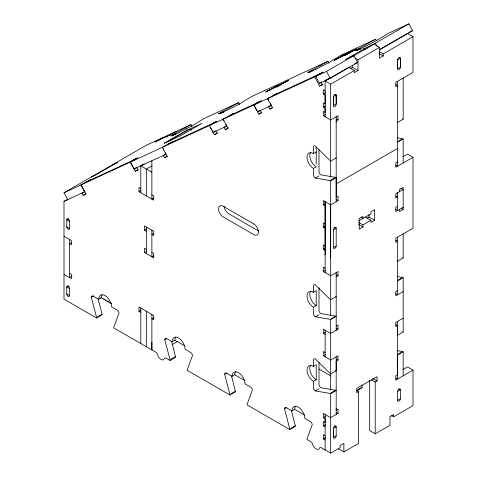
<?xml version="1.0" encoding="UTF-8"?>
<svg xmlns="http://www.w3.org/2000/svg" width="477" height="477" viewBox="0 0 477 477"><rect width="100%" height="100%" fill="white"/><g stroke="black" fill="none" stroke-linecap="round" stroke-linejoin="round"><path stroke-width="0.72" d="M151.865 342.116L151.865 349.921L151.865 314.444M336.196 122.207L336.196 121.015L338.038 119.948L338.038 115.696L330.662 119.948L323.293 115.696L323.293 111.439L325.135 112.5L325.135 108.213L323.293 107.152L323.293 102.895L325.135 103.956L325.135 95.09L323.293 94.023L323.293 89.771L325.135 90.833M325.135 272.582L325.135 201.634L325.135 254.849M318.994 362.645L318.994 384.492A2.606 1.503 60 0 0 320.836 387.682L335.665 390.252A2.606 1.503 60 0 1 336.196 390.466L330.662 393.662L330.662 453.15L340.19 447.653L340.19 445.524L343.875 443.395L343.875 451.91L338.348 448.714M330.668 389.84L330.668 373.497M336.196 201.634L336.196 177.623L330.668 180.813L330.668 315.351M330.668 176.991L330.668 160.636M333.429 430.731L333.429 437.361A1.956 1.139 -59.8 0 0 334.818 438.16A1.956 1.139 -59.8 0 0 336.202 435.763L336.196 426.897A1.956 1.121 -60.2 0 0 334.818 426.098A1.956 1.121 -60.2 0 0 333.435 428.489L333.429 437.361L336.196 435.769M397.639 86.736L397.639 85.538L395.797 84.477M395.797 324.557L397.639 325.618L397.639 374.749L395.797 375.816L395.797 380.074L412.999 370.14L412.999 405.617L393.644 416.791L391.188 415.372M400.406 58.307L400.406 67.174A1.956 1.127 -60 0 1 399.022 69.57A1.956 1.127 -60 0 1 397.639 68.771L397.639 59.905A1.956 1.127 -60 0 1 399.022 57.508A1.956 1.127 -60 0 1 400.406 58.307L400.406 67.174L397.639 68.771L397.639 59.905L400.406 58.307L399.142 57.58M330.668 180.813A2.606 1.503 60 0 0 330.138 180.598L315.303 178.028A2.606 1.503 60 0 1 313.461 174.832L313.461 168.453A9.123 5.265 60 0 1 307.009 157.273A9.123 5.265 60 0 1 313.461 153.552L313.49 146.797A2.606 1.503 60 0 1 315.303 146.099L330.138 160.66A2.606 1.503 60 0 0 330.668 161.053L336.196 157.863A2.606 1.503 60 0 1 335.927 157.684M318.994 287.81L318.994 310.384A2.606 1.503 60 0 0 320.836 313.574L335.665 316.144A2.606 1.503 60 0 1 336.196 316.358L330.662 319.554A2.606 1.503 60 0 0 330.138 319.334L315.303 316.77A2.606 1.503 60 0 1 313.461 313.574L313.461 307.188A9.123 5.265 60 0 1 307.009 296.014A9.123 5.265 60 0 1 313.461 292.288L313.49 285.532A2.606 1.503 60 0 1 315.303 284.841L330.138 299.401A2.618 1.514 60 0 0 330.662 299.794L336.196 296.599A2.618 1.514 60 0 1 335.927 296.426M330.662 393.662A2.606 1.503 60 0 0 330.138 393.447L315.303 390.878A2.606 1.503 60 0 1 313.461 387.682L313.461 381.296A9.123 5.265 60 0 1 307.009 370.122A9.123 5.265 60 0 1 313.461 366.396L313.49 359.64A2.606 1.503 60 0 1 315.303 358.948L330.138 373.509A2.618 1.514 60 0 0 330.662 373.902L336.196 370.707L336.196 356.838M356.748 50.544L357.231 50.109M309.531 72.164L309.054 72.599L315.905 69.332M191.963 126.524L190.937 124.61L170.76 135.856L175.297 133.822L175.912 134.967M239.663 104.469L238.631 102.561L218.454 113.806L222.992 111.767L223.612 112.918M222.992 111.767L219.766 113.884L238.673 104.421L251.349 96.676L327.926 61.277L328.951 63.185M67.698 199.648L64.001 192.768L146.332 145.235L190.937 124.61M85.174 182.5L135.885 158.895M162.317 137.847L154.942 142.098L159.527 139.773M64.001 192.768L81.03 184.897L91.143 179.37L89.3 180.437M167.743 135.969L165.901 137.036L176.013 131.509M133.143 160.165L137.722 157.833L130.346 162.091L135.289 171.267L138.026 169.997L136.792 167.707M98.173 299.079L102.066 314.176A2.606 1.503 60 0 1 102.144 314.826L96.61 318.022L64.001 299.192L64.001 201.36L67.871 199.124M168.148 141.454L189.655 129.034L191.498 130.102M84.87 191.378L81.99 193.042L83.225 195.337L85.961 194.073L81.03 184.897L314.683 76.863L320.216 73.673L273.13 95.442M170.587 142.856L172.43 141.788L162.317 147.31L167.248 156.486L164.511 157.756L163.277 155.46L165.352 154.262M83.225 195.337L86.104 193.674M270.167 89.748L265.582 92.073L277.536 85.49L275.694 86.552M212.193 123.615L216.773 121.283L209.403 125.54L214.334 134.717L217.077 133.453L215.842 131.157M130.346 162.091L134.049 168.971L136.505 167.552M278.383 85.943L276.541 87.011L288.496 80.422L283.916 82.754M144.263 163.855L140.804 165.853L140.804 192.732M143.362 164.374L140.804 165.853L151.865 172.245M226.939 125.695L224.059 127.359L225.293 129.649L228.036 128.385L223.099 119.208L233.211 113.687L231.369 114.748M135.289 171.267L138.169 169.603M256.692 103.038L261.271 100.713L253.901 104.97L257.604 111.851L271.3 105.512L270.37 103.795M164.511 157.756L167.391 156.092M268.98 97.833L267.597 98.632L272.534 107.808L269.791 109.078L268.557 106.782L271.437 105.119M275.867 94.172L277.709 93.11L267.597 98.632L268.527 100.355M152.085 165.722L146.338 169.049L146.338 195.934M338.658 58.081L334.073 60.406L343.291 55.088L356.993 48.755L345.032 55.344L346.874 54.277M212.176 130.704L213.106 132.421L215.562 131.002M68.61 218.728L66.768 219.796L66.768 226.891A1.956 1.127 60 0 0 68.145 229.282A1.956 1.127 60 0 0 69.529 228.483L69.529 221.388A1.956 1.127 60 0 0 68.145 218.997A1.956 1.127 60 0 0 66.768 219.796L69.529 221.394M318.523 74.454L323.102 72.122L315.732 76.38L319.429 83.26L330.233 78.27L357.577 62.481L353.874 55.6L345.449 59.494L364.637 48.576L365.257 49.721M214.334 134.717L217.56 132.856M379.722 49.691L412.563 30.731L408.867 23.85L375.381 43.18L363.271 49.209L364.637 48.576M225.293 129.649L228.519 127.788M315.732 76.38L326.53 71.383L353.874 55.6M352.479 56.602L373.986 44.188L379.513 47.378L379.513 58.128L383.198 56L383.198 53.871L379.513 51.743M257.604 111.851L260.06 110.431M253.901 104.97L258.832 114.14L261.712 112.483M269.791 109.078L272.671 107.414M354.936 58.021L358.006 59.792L379.513 47.378M319.429 83.26L321.277 82.199M328.939 78.431L325.135 80.625L325.135 116.758M379.573 49.578L407.471 33.473L412.999 36.663L412.999 72.415L395.797 82.348L395.797 86.605L397.639 85.538M314.683 76.863L319.62 86.039L322.846 84.179M350.637 68.414L352.479 67.352L358.006 70.542L358.006 59.792M140.804 188.475L138.962 187.413L138.962 191.671L141.037 190.472M354.322 70.542L348.794 67.352L325.135 81.007L330.662 84.202L354.322 70.542L354.322 72.671L358.006 70.542M383.198 53.871L412.999 36.663M323.293 94.023L325.594 92.693M71.836 242.411L69.529 243.741L71.371 244.802L71.371 240.545L64.001 236.288M153.707 198.062L151.865 199.124L151.865 160.737M336.196 95.09L333.429 96.688L333.429 105.554L336.196 103.956L336.196 95.09L334.967 94.38M323.293 107.152L325.594 105.822M323.293 115.696L325.594 114.361M153.707 233.384L151.865 234.451L153.707 235.513L153.707 231.256L144.489 225.937L144.489 230.194L146.952 228.775M71.991 276.147L69.529 277.566L69.529 239.484M68.61 285.89L66.768 286.951L66.768 294.047A1.956 1.127 60 0 0 68.145 296.444A1.956 1.127 60 0 0 69.529 295.645L69.529 288.549A1.956 1.127 60 0 0 68.145 286.158A1.956 1.127 60 0 0 66.768 286.951L69.529 288.549M313.461 153.552L316.227 151.954M146.332 249.352L144.489 248.284L144.489 252.542L146.952 251.123M153.707 255.738L151.865 256.799L151.865 230.194M313.461 168.453L316.227 166.855A9.123 5.265 60 0 1 310.551 159.67A9.123 5.265 60 0 1 310.825 152.211M96.61 318.022A2.606 1.503 60 0 0 96.533 317.366L91.345 297.243L93.802 295.823M403.172 78.091L403.172 119.196L397.639 122.386A2.618 1.514 60 0 1 397.508 122.303M91.345 297.243A2.606 1.503 60 0 1 93.188 296.175L98.715 299.371L101.482 297.773A9.123 5.265 60 0 1 102.203 294.768M315.303 178.028L318.994 175.9M331.062 180.067L335.671 177.402A2.606 1.503 60 0 1 336.196 177.623M397.687 141.597L401.717 139.272M403.172 162.967L403.172 138.956L397.639 142.146A2.623 1.514 60 0 0 397.508 142.074M97.457 316.835L102.066 314.176M336.196 183.895L397.639 148.425M402.952 156.706L407.471 154.101L412.999 157.291L412.999 228.244L395.797 238.172L395.797 242.429L397.639 241.368L395.797 240.301M153.94 317.503L151.865 318.702L153.707 319.769L153.707 315.512L138.962 306.997L138.962 311.254L141.037 310.056M336.196 116.758L336.196 197.377L338.038 196.315L338.038 200.573L330.668 204.83L323.293 200.573L323.293 204.83L325.594 203.5M397.639 161.906L395.797 162.967L395.797 167.224L412.999 157.291M325.135 223.981L323.293 222.92L323.293 227.177L325.594 225.848M333.429 229.836L336.196 228.239L336.196 245.977A1.956 1.127 -60 0 1 334.812 248.374A1.956 1.127 -60 0 1 333.429 247.575L333.429 229.836A1.956 1.127 -60 0 1 334.812 227.446A1.956 1.127 -60 0 1 336.196 228.239L334.353 227.177M358.638 220.958L370.927 213.869L370.927 211.74L374.612 209.612L374.612 220.255L370.927 222.377L370.927 220.255L365.394 217.059M367.236 218.126L369.079 217.059L374.612 220.255M358.638 222.377L362.937 224.864L370.927 220.255M171.625 341.49L175.518 356.581A2.606 1.503 60 0 1 175.596 357.237L170.068 360.427A2.606 1.503 60 0 0 169.991 359.777L164.798 339.648L166.64 338.587L172.173 341.776L174.934 340.184A9.123 5.265 60 0 1 175.715 337.084M325.135 245.977L323.293 244.916L323.293 249.173L325.594 247.843M397.639 206.249L395.797 207.31L395.797 211.567L403.172 207.31M362.937 224.864L362.937 226.992L359.253 229.121L359.253 218.478L362.937 216.349L362.937 218.478L361.095 217.417M333.429 247.575L336.196 245.977M399.482 191.7L399.482 189.572L403.166 187.443L403.166 209.439L399.482 211.567L399.482 209.439M172.125 344.609L177.897 341.276M170.909 359.247L175.518 356.581M325.135 268.324L323.293 267.263L323.293 271.52L325.594 270.191M336.196 276.839L338.038 275.778L338.038 271.52L330.662 275.778L323.293 271.52M313.461 292.288L316.227 290.696L316.227 305.59L313.461 307.188M403.172 233.921L403.172 257.932L397.639 261.128A2.618 1.514 60 0 1 397.508 261.044M315.303 316.77L318.994 314.641M231.5 376.061L235.399 391.152A2.606 1.503 60 0 1 235.471 391.808L229.944 394.998A2.606 1.503 60 0 0 229.866 394.348L224.673 374.218L226.521 373.157L232.049 376.347L234.815 374.749A9.123 5.265 60 0 1 235.59 371.655M331.062 318.803L335.665 316.144M397.687 280.339L401.717 278.008M397.508 335.152A2.618 1.514 60 0 0 397.639 335.236L403.172 332.04L403.172 277.692L397.639 280.887A2.623 1.514 60 0 0 397.508 280.816M336.196 325.976L338.038 324.909L338.038 329.166L330.662 333.423L323.293 329.166L323.293 333.423L325.594 332.093M397.639 290.499L395.797 291.566L395.797 295.823L403.172 291.566M230.79 393.811L235.399 391.152M325.135 352.581L323.293 351.513L323.293 355.77L325.594 354.441M313.461 366.396L316.227 364.804L316.227 379.704L313.461 381.296M403.172 318.171L395.797 322.428L395.797 326.685L397.639 325.618M323.293 355.77L330.662 360.028L338.038 355.77L338.038 360.028L336.196 361.095L336.196 410.226L338.038 409.159L338.038 413.416L330.662 417.673L323.293 413.416L323.293 417.673L325.135 418.74L325.135 422.64L323.293 421.579L323.293 425.836L325.153 426.909M315.303 390.878L318.994 388.749M291.381 410.625L295.275 425.722A2.606 1.503 60 0 1 295.352 426.378L289.819 429.568A2.606 1.503 60 0 0 289.742 428.912L284.554 408.789L286.397 407.728L291.924 410.918L294.691 409.32A9.123 5.265 60 0 1 295.466 406.225M331.062 392.911L335.665 390.252M397.687 354.447L401.717 352.115M397.508 354.924A2.623 1.514 60 0 1 397.639 354.995L403.172 351.799L403.172 375.816M290.666 428.382L295.275 425.722M361.327 387.586L356.748 390.419A2.623 1.514 60 0 1 356.796 390.901L362.323 387.712A2.623 1.514 60 0 0 362.281 387.223L361.691 384.897M343.875 451.91L358.621 443.395L358.621 391.599L356.778 392.666L356.778 388.409L377.057 376.705L377.057 380.962L375.214 382.023L371.523 379.895M403.011 369.52L407.471 366.95L412.999 370.14M323.293 417.673L325.594 416.343M323.293 425.836L325.594 424.506M333.429 428.495L336.196 426.897L334.353 425.836M397.639 391.426L400.406 389.828L400.406 398.7A1.956 1.127 -60 0 1 399.022 401.091A1.956 1.127 -60 0 1 397.639 400.292L397.639 391.426A1.956 1.127 -60 0 1 399.022 389.029L400.406 389.828A1.956 1.127 -60 0 0 399.022 389.029M325.153 435.775L323.293 434.702L323.293 438.959L325.594 437.63M397.639 400.292L400.406 398.7M369.681 380.312L369.681 430.624L375.214 433.82L389.959 425.305L389.959 416.791L393.644 414.662L393.644 416.791M327.926 61.277L307.725 72.558L312.28 70.483M376.234 40.372L375.62 39.221L355.419 50.508L359.974 48.433L360.594 49.578M358.322 49.942L376.114 40.837L388.332 33.342L408.867 23.85M238.631 102.561L203.655 118.731L191.855 125.994L184.885 129.386A9.093 0.417 -28.2 0 1 180.574 131.783L172.066 135.933L172.549 135.498A9.093 0.411 -28.1 0 1 175.292 133.822M375.62 39.221L340.638 55.398L329.196 62.451L321.874 66.053M156.784 141.037L170.486 134.705M272.957 87.822L286.653 81.484M341.449 56.149L355.15 49.817M267.424 91.012L281.126 84.679M335.915 59.345L349.617 53.013M408.717 32.514L412.563 30.731M167.844 144.12L214.93 122.35M228.632 116.012L259.428 101.774M354.417 63.942L357.577 62.481M64.001 201.36L84.727 191.778L81.03 184.897M134.049 168.971L166.02 154.196L165.275 152.819M213.106 132.421L226.802 126.089L225.871 124.366M258.832 114.14L261.575 112.876L260.341 110.581M319.62 86.039L322.357 84.775L321.122 82.479M112.846 164.565L117.42 162.454L95.913 174.874L91.345 176.979M397.585 137.865L402.767 138.771A2.623 1.514 60 0 1 403.172 138.956M335.671 177.402L320.836 174.832A2.606 1.503 60 0 1 318.994 171.642L318.994 149.796M397.699 276.618L402.767 277.513A2.623 1.514 60 0 1 403.172 277.692M397.585 350.708L402.767 351.621A2.623 1.514 60 0 1 403.172 351.799M379.513 53.871L383.198 56M336.196 118.886L338.038 119.948M395.797 165.096L397.639 166.163L397.639 81.287M400.71 188.159L403.172 189.578L395.797 193.829L395.797 198.086L397.639 197.025L395.797 195.958M401.324 208.377L403.166 209.439M395.797 209.439L397.639 210.506L397.639 192.768M335.963 199.374L338.038 200.573M358.638 224.506L362.937 226.992M323.293 204.83L325.135 205.891M323.293 227.177L325.135 228.239M323.293 249.173L325.135 250.234M395.797 293.695L397.639 294.756L397.639 237.111M335.963 274.579L338.038 275.778M258.749 231.065L228.668 213.696A6.517 3.762 60 0 1 224.083 206.243M151.865 194.86L153.707 195.922L153.707 200.179L138.962 191.671M336.196 328.104L338.038 329.166M144.489 230.194L146.332 231.256M323.293 333.423L325.135 334.49M395.797 377.945L397.639 379.006L397.639 354.995M372.752 378.476L377.057 380.962M151.865 252.542L153.707 253.609L153.707 257.866L144.489 252.542M336.196 358.966L338.038 360.028M356.778 390.538L358.621 391.599M319.059 369.115L331.008 376.013M66.768 226.891L69.529 228.483M336.196 412.355L338.038 413.416M138.962 311.254L140.804 312.316M69.529 273.309L71.371 274.37L71.371 278.628L64.001 274.37M100.73 297.368L111.6 303.628M103.634 299.013L111.219 303.396M174.934 340.184L184.677 345.807M234.815 374.749L245.184 380.741M294.691 409.32L304.433 414.942M323.293 438.959L325.135 440.027M66.768 294.047L69.529 295.645M170.068 360.427L166.181 358.185A2.606 1.503 60 0 0 164.44 358.603A5.211 3.011 60 0 1 160.964 359.431A5.211 3.011 60 0 1 157.488 354.59A2.606 1.503 60 0 0 155.752 352.163L113.723 327.902A2.606 1.503 60 0 1 113.8 327.335L118.994 313.204A2.606 1.503 60 0 0 117.485 310.241L111.618 306.818A9.123 5.265 60 0 0 105.167 295.645A9.123 5.265 60 0 0 98.715 299.371M229.944 394.998L187.181 370.307A2.618 1.514 60 0 1 187.258 369.747L192.446 355.615A2.606 1.503 60 0 0 190.943 352.652L185.076 349.23A9.123 5.265 60 0 0 178.625 338.056A9.123 5.265 60 0 0 172.173 341.776M289.819 429.568L247.056 404.878A2.618 1.514 60 0 1 247.134 404.317L252.327 390.186A2.606 1.503 60 0 0 250.819 387.217L244.951 383.8A9.123 5.265 60 0 0 238.5 372.62A9.123 5.265 60 0 0 232.049 376.347M330.662 453.15L321.248 447.712A2.606 1.503 60 0 0 319.512 448.13A5.211 3.011 60 0 1 316.036 448.958A5.211 3.011 60 0 1 312.56 444.117A2.606 1.503 60 0 0 310.819 441.69L306.932 439.448A2.618 1.509 60 0 1 307.009 438.882L312.202 424.751A2.606 1.503 60 0 0 310.694 421.787L304.827 418.365A9.123 5.265 60 0 0 298.375 407.191A9.123 5.265 60 0 0 291.924 410.918M223.099 119.208L224.023 120.931M210.327 127.264L211.251 128.981M163.056 148.687L163.796 150.064M375.381 43.18L377.229 46.627M366.956 47.08L367.57 48.225M326.53 71.383L330.233 78.27M185.684 127.526L186.608 129.249M397.639 321.361L397.639 335.236M375.214 382.023L375.214 433.82M369.079 214.221L369.079 217.059M352.479 65.2L352.479 67.352M336.196 272.582L336.196 330.233M336.196 408.479L336.196 414.483M330.662 84.202L330.668 161.053M330.668 204.83L330.668 258.039M330.662 319.554L330.662 373.902M325.135 330.233L325.135 356.838M325.135 414.483L325.135 449.96M316.227 146.988L316.227 164.368M146.338 226.998L146.338 253.609M146.332 311.254L146.338 346.725M140.804 308.059L140.804 343.535M358.155 50.037A9.111 0.382 -28.1 0 1 356.742 50.55M357.237 50.127A9.111 0.382 -28.1 0 1 359.992 48.457M309.573 72.14A9.158 0.37 -28.5 0 1 312.34 70.459M322.029 65.981A9.146 0.388 -28.3 0 1 315.852 69.386M336.196 370.707A2.618 1.514 60 0 1 335.796 370.426M284.554 408.789A2.606 1.503 60 0 1 286.397 407.728M224.673 374.218A2.606 1.503 60 0 1 226.521 373.157M164.798 339.648A2.606 1.503 60 0 1 166.64 338.587M316.227 305.59A9.123 5.265 60 0 1 310.318 291.739M316.227 379.704A9.123 5.265 60 0 1 310.551 372.519A9.123 5.265 60 0 1 310.825 365.06M403.172 119.196A2.618 1.514 60 0 1 402.773 118.916M403.172 257.932A2.618 1.514 60 0 1 402.773 257.652M403.172 332.04A2.618 1.514 60 0 1 402.773 331.759M333.429 96.974L333.429 105.84A1.956 1.127 -60 0 0 334.812 106.639A1.956 1.127 -60 0 0 336.196 104.248L336.196 95.376A1.956 1.127 -60 0 0 334.812 94.577A1.956 1.127 -60 0 0 333.429 96.974M167.874 141.174L164.189 143.303L180.401 135.808L201.908 123.388L185.696 130.889L167.874 141.174M253.859 223.987L223.141 206.249A6.517 3.762 60 0 0 218.532 208.908A6.517 3.762 60 0 0 223.141 216.892L253.859 234.624A6.517 3.762 60 0 0 258.468 231.965A6.517 3.762 60 0 0 253.859 223.987"/></g></svg>
